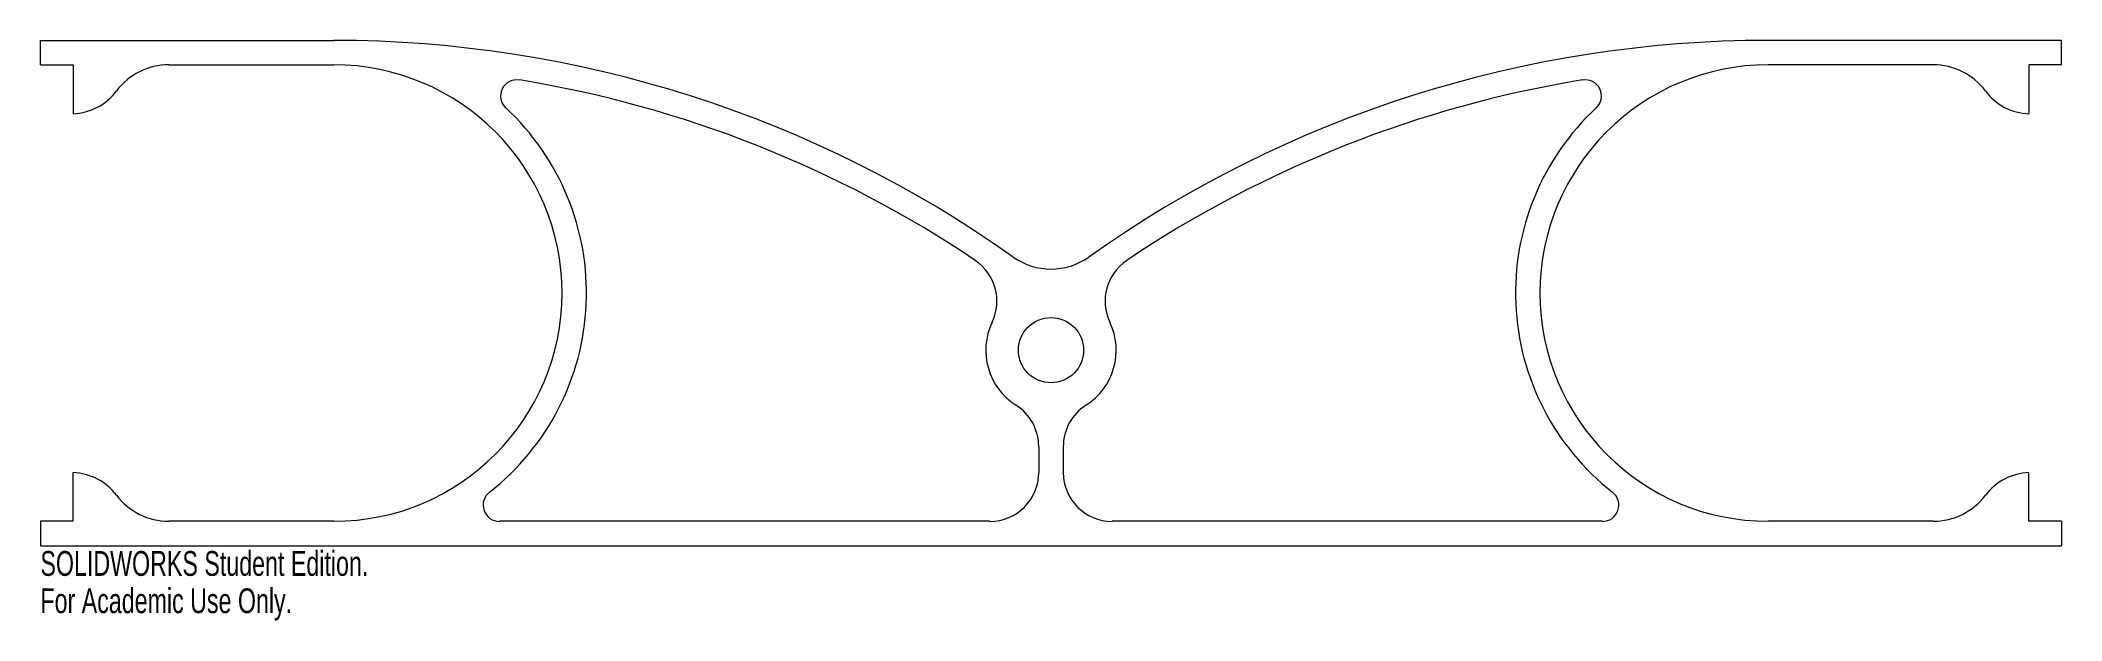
# Model space of a CAD drawing. Header units: inches. Extents: x -7.8 to 7.8, y -2.1 to 2.4.
import ezdxf

# ---------------------------------------------------------------- set-up
doc = ezdxf.new("R2010")
doc.units = ezdxf.units.IN
doc.header["$MEASUREMENT"] = 0
doc.styles.add('SLDTEXTSTYLE0', font='TXT', dxfattribs={"width": 0.7})

msp = doc.modelspace()

# ---------------------------------------------------------------- linework, layer by layer
at = {"color": 7, "linetype": 'Continuous', "lineweight": 15}
for p, q in [((-7.75, 2.375), (-5.5, 2.375)), ((-7.75, 2.188), (-7.75, 2.375)), ((7.75, 2.375), (5.5, 2.375)), ((7.75, 2.188), (7.75, 2.375)), ((-7.75, 2.188), (-7.5, 2.188)), ((-7.5, 2.188), (-7.5, 1.812)), ((-6.766, 2.188), (-5.5, 2.188)), ((6.766, 2.188), (5.5, 2.188)), ((7.5, 2.188), (7.5, 1.812)), ((7.75, 2.188), (7.5, 2.188)), ((-0.094, -0.739), (-0.094, -0.938)), ((0.094, -0.739), (0.094, -0.938)), ((-7.5, -1.312), (-7.5, -0.938)), ((7.5, -1.312), (7.5, -0.938)), ((-7.75, -1.312), (-7.75, -1.5)), ((-7.5, -1.312), (-7.75, -1.312)), ((-5.5, -1.312), (-6.766, -1.312)), ((-0.469, -1.312), (-4.23, -1.312)), ((4.23, -1.312), (0.469, -1.312)), ((6.766, -1.312), (5.5, -1.312)), ((7.75, -1.312), (7.5, -1.312)), ((7.75, -1.312), (7.75, -1.5)), ((-7.75, -1.5), (7.75, -1.5))]:
    msp.add_line(p, q, dxfattribs=at)
msp.add_circle((0, 0), 0.25, dxfattribs=at)
for centre, radius, start, end in [((-5.5, -6.629), 9.004, 54.6413, 90), ((5.5, -6.629), 9.004, 90, 125.3587), ((-6.766, 1.688), 0.5, 90, 143.1527), ((-5.5, 0.438), 1.75, 270, 90), ((5.5, 0.438), 1.75, 90, 270), ((6.766, 1.688), 0.5, 36.8473, 90), ((-4.096, 1.948), 0.125, 80.704, 227.0993), ((-5.5, -6.629), 8.817, 56.0856, 80.704), ((5.5, -6.629), 8.817, 99.296, 123.9144), ((4.096, 1.948), 0.125, 312.9007, 99.296), ((-7.516, 2.25), 0.437, 272.1089, 323.1527), ((7.516, 2.25), 0.438, 216.8473, 267.8911), ((-5.5, 0.438), 1.938, 308.0123, 47.0993), ((5.5, 0.438), 1.938, 132.9007, 231.9877), ((-0.79, 0.376), 0.375, 334.5264, 56.0856), ((0, 1.122), 0.5, 234.6413, 305.3587), ((0.79, 0.376), 0.375, 123.9144, 205.4736), ((0, 0), 0.5, 154.5264, 237.6076), ((0, 0), 0.5, 302.3924, 25.4736), ((-0.469, -0.739), 0.375, 0, 57.6076), ((0.469, -0.739), 0.375, 122.3924, 180), ((-7.516, -1.375), 0.437, 36.8473, 87.8911), ((-0.469, -0.938), 0.375, 270, 0), ((0.469, -0.938), 0.375, 180, 270), ((7.516, -1.375), 0.437, 92.1089, 143.1527), ((-6.766, -0.812), 0.5, 216.8473, 270), ((-4.23, -1.188), 0.125, 128.0123, 270), ((4.23, -1.188), 0.125, 270, 51.9877), ((6.766, -0.812), 0.5, 270, 323.1527)]:
    msp.add_arc(centre, radius, start, end, dxfattribs=at)

# ---------------------------------------------------------------- texts
at = {"color": 7, "linetype": 'Continuous', "char_height": 0.1903, "attachment_point": 1, "style": 'SLDTEXTSTYLE0'}
for s, insert in [('SOLIDWORKS Student Edition.', (-7.75, -1.54)), ('For Academic Use Only.', (-7.75, -1.826))]:
    msp.add_mtext(s, dxfattribs=dict(at, insert=insert))

doc.saveas('drawing.dxf')
